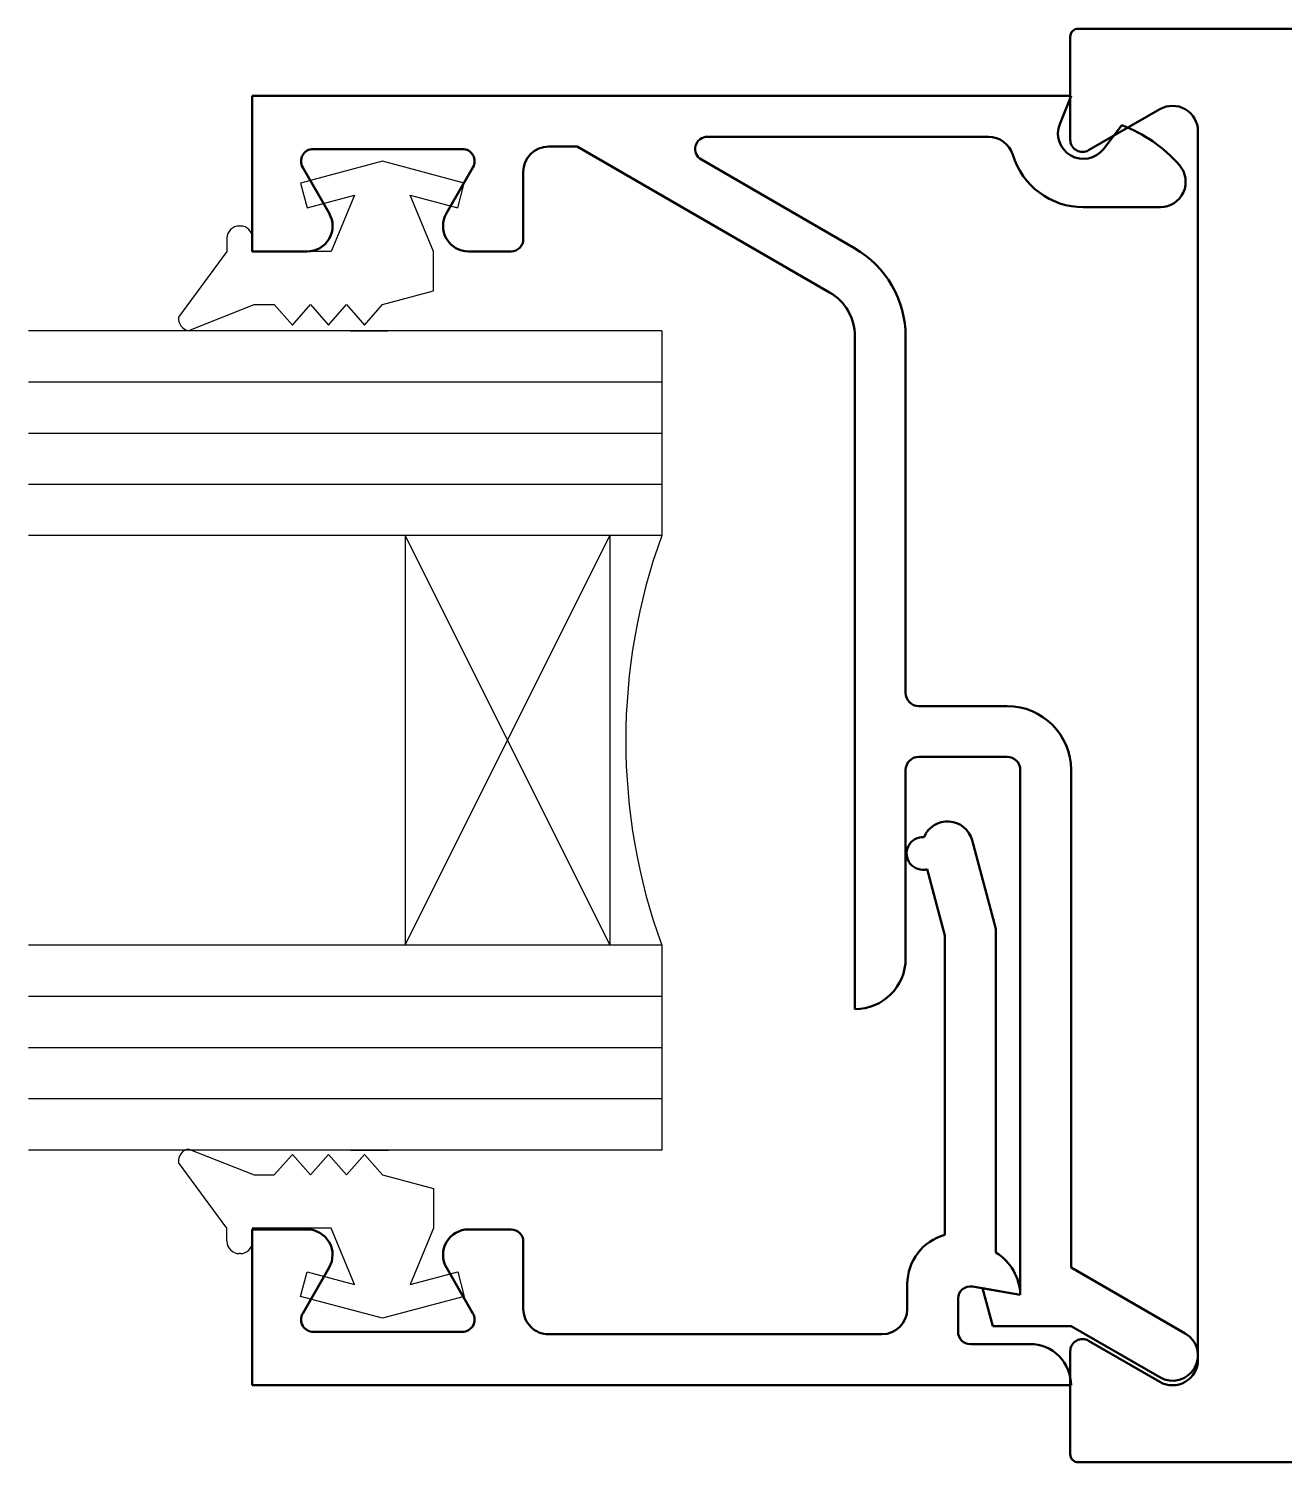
# Model space of a CAD drawing. Header units: inches. Extents: x -1.3 to 32.6, y -0.2 to 43.7.
# Drawn here: x 21.994 to 23.528, y 6.534 to 8.284 of the extents above; entities that cross this region are included whole.
import ezdxf

# ---------------------------------------------------------------- set-up
doc = ezdxf.new("R2010")
doc.units = ezdxf.units.IN
doc.header["$MEASUREMENT"] = 0
doc.layers.add('R-SWTS-DET1', color=1, linetype='Continuous')
doc.layers.add('R-SWTS-DET3', color=5, linetype='Continuous')

msp = doc.modelspace()

# ---------------------------------------------------------------- linework, layer by layer
at = {"layer": 'R-SWTS-DET1', "lineweight": 50}
for p, q in [((25.16653, 8.2837), (23.27633, 8.2837)), ((23.26633, 8.2737), (23.26633, 8.1482)), ((22.26732, 8.01181), (22.26732, 8.20181)), ((22.26732, 8.20181), (23.26732, 8.20181)), ((23.26732, 8.20181), (23.25354, 8.16732)), ((23.28883, 8.1352), (23.37583, 8.1854)), ((23.30681, 8.13681), (23.32932, 8.16581)), ((23.42233, 8.1586), (23.42233, 6.6588)), ((22.66411, 8.13981), (22.62932, 8.13981)), ((22.97232, 7.96186), (22.66411, 8.13981)), ((23.1665, 8.15181), (22.8233, 8.15181)), ((22.52382, 8.13681), (22.34183, 8.13681)), ((22.8158, 8.12382), (23.00282, 8.01585)), ((22.32884, 8.11431), (22.36117, 8.05831)), ((22.50448, 8.05831), (22.53681, 8.11431)), ((22.59832, 8.10881), (22.59832, 8.02681)), ((23.37639, 8.06581), (23.28232, 8.06581)), ((22.33432, 8.01181), (22.26732, 8.01181)), ((22.58332, 8.01181), (22.53132, 8.01181)), ((23.00332, 7.42616), (23.00332, 7.90817)), ((23.06532, 7.90759), (23.06532, 7.47281)), ((23.08132, 7.45681), (23.18932, 7.45681)), ((23.00332, 7.08681), (23.00332, 7.42616)), ((23.18932, 7.39481), (23.08132, 7.39481)), ((23.06532, 7.37881), (23.06532, 7.14881)), ((23.20532, 6.738), (23.20532, 7.37881)), ((23.26732, 7.37881), (23.26732, 6.7717)), ((23.17532, 7.185), (23.14638, 7.29302)), ((23.09167, 7.25765), (23.11332, 7.17683)), ((23.11332, 7.17683), (23.11332, 6.81129)), ((23.17532, 6.79), (23.17532, 7.185)), ((22.33432, 6.818), (22.26732, 6.818)), ((22.26732, 6.818), (22.26732, 6.628)), ((22.58332, 6.818), (22.53132, 6.818)), ((22.59832, 6.721), (22.59832, 6.803)), ((22.32884, 6.7155), (22.36107, 6.77133)), ((22.50448, 6.7715), (22.53681, 6.7155)), ((23.26732, 6.7717), (23.40682, 6.69116)), ((23.06732, 6.7514), (23.06732, 6.721)), ((23.14693, 6.74829), (23.20532, 6.738)), ((23.17165, 6.70011), (23.15932, 6.74611)), ((23.15932, 6.74611), (23.20532, 6.738)), ((23.12932, 6.693), (23.12932, 6.73352)), ((22.52382, 6.693), (22.34183, 6.693)), ((23.03632, 6.69), (22.62932, 6.69)), ((23.26732, 6.70011), (23.17165, 6.70011)), ((23.37582, 6.63747), (23.26732, 6.70011)), ((23.21732, 6.678), (23.14432, 6.678)), ((23.26633, 6.6692), (23.26633, 6.5437)), ((23.37583, 6.6319), (23.28883, 6.6822)), ((22.26732, 6.628), (23.26732, 6.628)), ((23.27633, 6.5337), (25.36032, 6.5337))]:
    msp.add_line(p, q, dxfattribs=at)
at = {"layer": 'R-SWTS-DET1'}
for p, q in [((22.4262, 8.12181), (22.3262, 8.09502)), ((22.5262, 8.09502), (22.4262, 8.12181)), ((22.3262, 8.09502), (22.33422, 8.06507)), ((22.51817, 8.06507), (22.5262, 8.09502)), ((22.33422, 8.06507), (22.3922, 8.08061)), ((22.3922, 8.08061), (22.3637, 8.01181)), ((22.4887, 8.01181), (22.4602, 8.08061)), ((22.4602, 8.08061), (22.51817, 8.06507)), ((22.25282, 8.04281), (22.25132, 8.04281)), ((22.23632, 8.02781), (22.23632, 8.01181)), ((22.26732, 8.01181), (22.26732, 8.02831)), ((22.23632, 8.01181), (22.17711, 7.93175)), ((22.3637, 8.01181), (22.26732, 8.01181)), ((22.4887, 7.96356), (22.4887, 8.01181)), ((22.4262, 7.94681), (22.4887, 7.96356)), ((22.18983, 7.91515), (22.26967, 7.94681)), ((22.26967, 7.94681), (22.2942, 7.94681)), ((22.2942, 7.94681), (22.3162, 7.92181)), ((22.3162, 7.92181), (22.3382, 7.94681)), ((22.3382, 7.94681), (22.3602, 7.92181)), ((22.3602, 7.92181), (22.3822, 7.94681)), ((22.3822, 7.94681), (22.4042, 7.92181)), ((22.4042, 7.92181), (22.4262, 7.94681)), ((22.38671, 7.9149), (22.43271, 7.9149)), ((22.47871, 7.9149), (22.43271, 7.9149)), ((22.45396, 7.6649), (22.45396, 7.1649)), ((22.70396, 7.6649), (22.70396, 7.1649)), ((22.18983, 6.91616), (22.26967, 6.8845)), ((22.3876, 6.9149), (22.4336, 6.9149)), ((22.4796, 6.9149), (22.4336, 6.9149)), ((22.23632, 6.8195), (22.17711, 6.89957)), ((22.2942, 6.8845), (22.3162, 6.9095)), ((22.3162, 6.9095), (22.3382, 6.8845)), ((22.3382, 6.8845), (22.3602, 6.9095)), ((22.3602, 6.9095), (22.3822, 6.8845)), ((22.3822, 6.8845), (22.4042, 6.9095)), ((22.4042, 6.9095), (22.4262, 6.8845)), ((22.26967, 6.8845), (22.2942, 6.8845)), ((22.4262, 6.8845), (22.4887, 6.86775)), ((22.4887, 6.86775), (22.4887, 6.8195)), ((22.23632, 6.8035), (22.23632, 6.8195)), ((22.3637, 6.8195), (22.26732, 6.8195)), ((22.26732, 6.8195), (22.26732, 6.803)), ((22.3922, 6.7507), (22.3637, 6.8195)), ((22.4887, 6.8195), (22.4602, 6.7507)), ((22.25282, 6.7885), (22.25132, 6.7885)), ((22.3262, 6.7363), (22.33422, 6.76624)), ((22.33422, 6.76624), (22.3922, 6.7507)), ((22.4602, 6.7507), (22.51817, 6.76624)), ((22.51817, 6.76624), (22.5262, 6.7363)), ((22.4262, 6.7095), (22.3262, 6.7363)), ((22.5262, 6.7363), (22.4262, 6.7095))]:
    msp.add_line(p, q, dxfattribs=at)
at = {"layer": 'R-SWTS-DET1', "linetype": 'Continuous'}
for p, q in [((22.76732, 7.9149), (21.99413, 7.9149)), ((22.76732, 7.9149), (22.76732, 7.6649)), ((22.76732, 7.8524), (21.99413, 7.8524)), ((21.99413, 7.7899), (22.76732, 7.7899)), ((22.76732, 7.7274), (21.99413, 7.7274)), ((22.76732, 7.6649), (21.99413, 7.6649)), ((22.76732, 7.1649), (21.99413, 7.1649)), ((22.76732, 7.1649), (22.76732, 6.9149)), ((22.76732, 7.1024), (21.99413, 7.1024)), ((21.99413, 7.0399), (22.76732, 7.0399)), ((22.76732, 6.9774), (21.99413, 6.9774)), ((22.76732, 6.9149), (21.99413, 6.9149))]:
    msp.add_line(p, q, dxfattribs=at)
at = {"layer": 'R-SWTS-DET1', "lineweight": 50}
for centre, radius, start, end in [((23.27633, 8.2737), 0.01, 90, 180), ((23.39133, 8.15856), 0.031, 0.08655, 119.99996), ((23.28232, 8.15581), 0.031, 158.21549, 322.18793), ((23.26732, 8.00109), 0.176, 41.25003, 69.37372), ((22.62932, 8.10881), 0.031, 90, 180), ((22.8233, 8.13681), 0.015, 90, 239.9999), ((23.1665, 8.12081), 0.031, 16.81344, 90), ((23.28133, 8.14819), 0.015, 179.96327, 299.99999), ((22.34183, 8.12181), 0.015, 90, 210.0003), ((22.52382, 8.12181), 0.015, 330.00001, 90), ((23.28232, 8.15581), 0.09, 196.81344, 270.00006), ((23.37639, 8.09674), 0.03093, 270.00002, 41.25033), ((22.33432, 8.04281), 0.031, 270, 30.0003), ((22.53132, 8.04281), 0.031, 150.00001, 270), ((22.58332, 8.02681), 0.015, 270, 0), ((22.94032, 7.90759), 0.125, 359.99993, 60.00015), ((22.94132, 7.90817), 0.062, 0.00034, 59.99927), ((23.08132, 7.47281), 0.016, 180, 270), ((23.18932, 7.37881), 0.078, 360, 90), ((23.08132, 7.37881), 0.016, 90, 180), ((23.18932, 7.37881), 0.016, 0, 90), ((23.11644, 7.285), 0.031, 14.9936, 157.36679), ((23.08649, 7.27697), 0.02, 86.16589, 284.99888), ((23.00332, 7.14881), 0.062, 270, 0), ((22.33432, 6.787), 0.031, 329.64015, 90), ((22.33432, 6.818), 0.00000000584, 90, 270), ((22.53132, 6.787), 0.031, 90, 210.00256), ((22.58332, 6.803), 0.015, 360, 90), ((23.12931, 6.7514), 0.06199, 104.94933, 180.00258), ((23.14204, 6.73614), 0.06331, 1.68019, 58.28389), ((23.14432, 6.73352), 0.015, 80.00012, 179.99989), ((22.62932, 6.721), 0.031, 179.99998, 270), ((23.03632, 6.721), 0.031, 270.00003, 0.00002), ((22.34183, 6.708), 0.015, 149.99981, 270), ((22.52382, 6.708), 0.015, 270, 30.00025), ((23.14432, 6.693), 0.015, 180, 270), ((23.39132, 6.66431), 0.031, 239.99999, 59.99999), ((23.21732, 6.628), 0.05, 360, 90.00002), ((23.28133, 6.66921), 0.015, 60.00001, 180.03673), ((23.39133, 6.65875), 0.031, 240.00005, 0.09825), ((23.27633, 6.5437), 0.01, 180, 270)]:
    msp.add_arc(centre, radius, start, end, dxfattribs=at)
at = {"layer": 'R-SWTS-DET1'}
for centre, radius, start, end in [((22.25132, 8.02781), 0.015, 90, 180), ((22.25282, 8.02831), 0.0145, 0, 90), ((22.192, 7.92999), 0.015, 173.28482, 261.66306), ((23.45747, 7.4149), 0.73403, 160.08744, 199.91256), ((22.192, 6.90132), 0.015, 98.33694, 186.71518), ((22.25132, 6.8035), 0.015, 180, 270), ((22.25282, 6.803), 0.0145, 270, 0)]:
    msp.add_arc(centre, radius, start, end, dxfattribs=at)
at = {"layer": 'R-SWTS-DET3'}
for p, q in [((22.45396, 7.1649), (22.70396, 7.6649)), ((22.45396, 7.6649), (22.70396, 7.1649))]:
    msp.add_line(p, q, dxfattribs=at)

doc.saveas('drawing.dxf')
